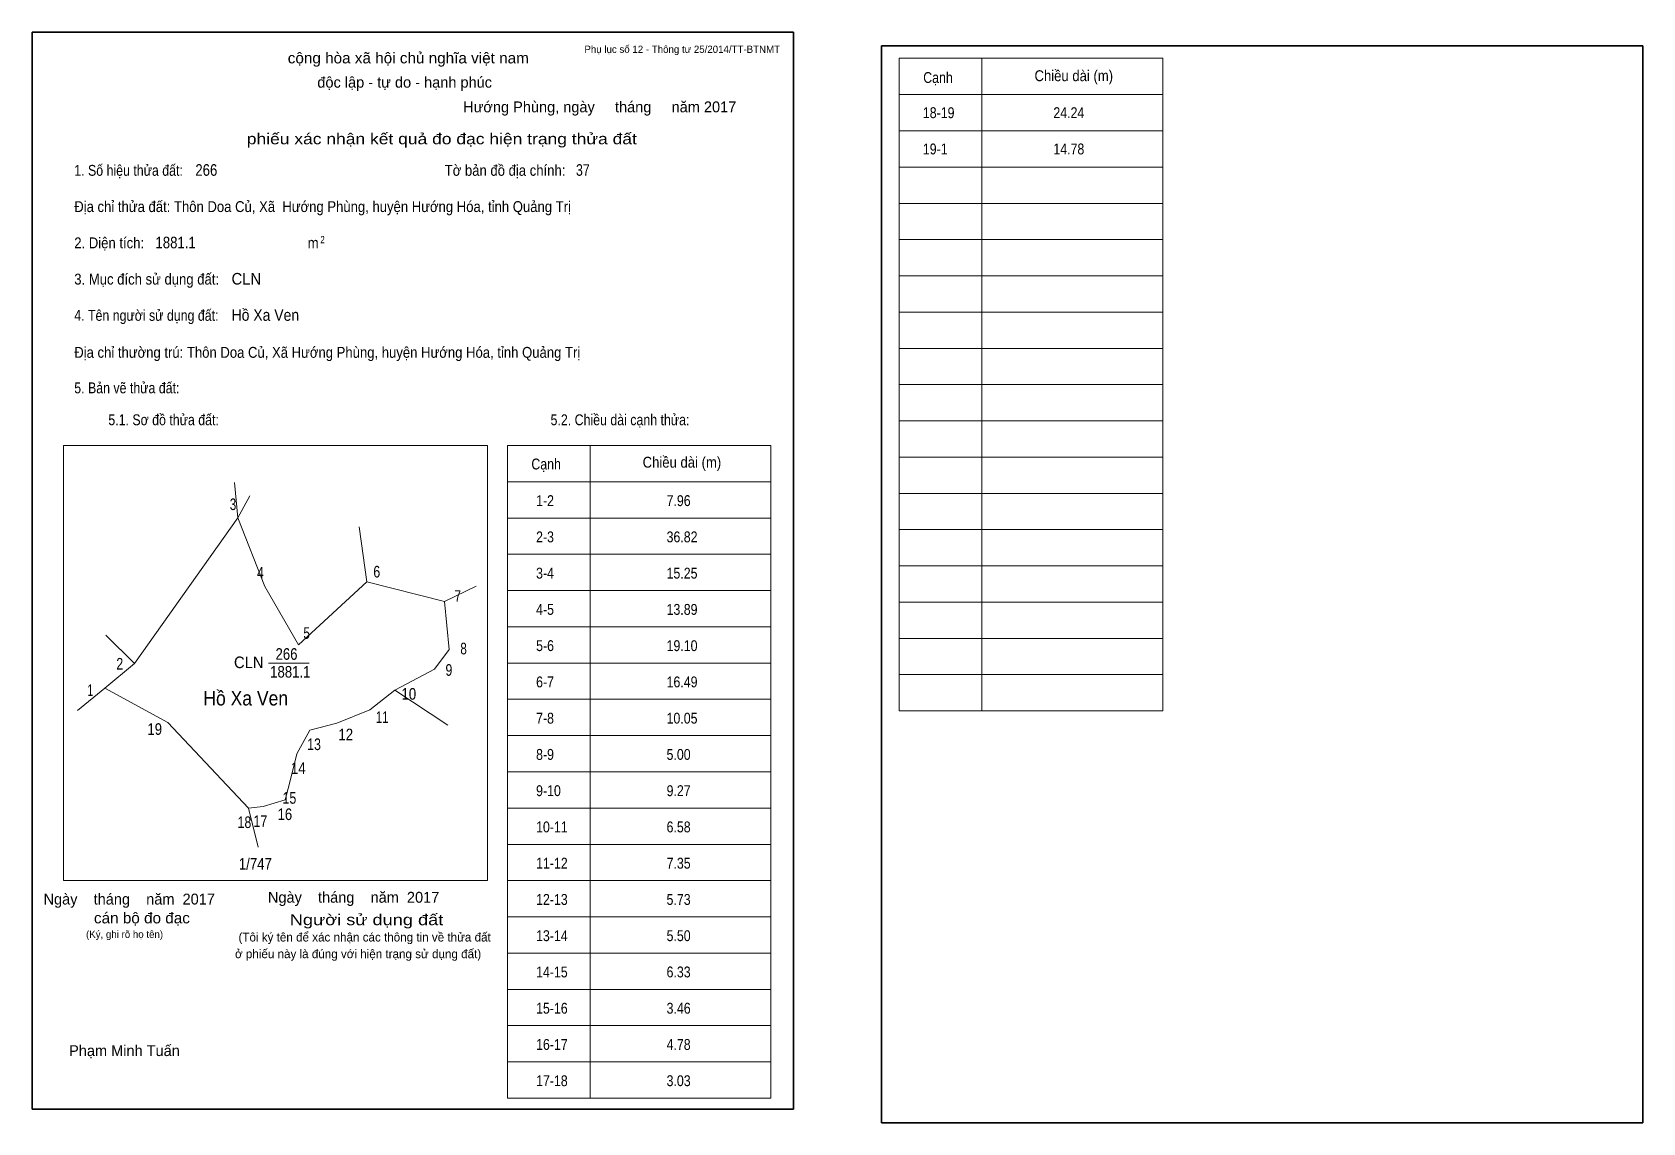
# Model space of a CAD drawing. Header units: centimetres. Extents: x 0 to 44.4, y -0.4 to 29.7.
import ezdxf
from ezdxf.enums import TextEntityAlignment as Align

# ---------------------------------------------------------------- set-up
doc = ezdxf.new("R2010")
doc.units = ezdxf.units.CM
doc.header["$LTSCALE"] = 0.12
for name, color, linetype in [('2', 7, 'Continuous'), ('30', 7, 'Continuous'), ('32', 7, 'Continuous'), ('34', 7, 'Continuous')]:
    doc.layers.add(name, color=color, linetype=linetype)
for name, color, linetype, lineweight in [('33', 7, 'Continuous', 13), ('6', 7, 'Continuous', 13), ('63', 7, 'Continuous', 13)]:
    doc.layers.add(name, color=color, linetype=linetype, lineweight=lineweight)

msp = doc.modelspace()

# ---------------------------------------------------------------- linework, layer by layer
at = {"layer": '33'}
msp.add_line((6.52, 12.3), (7.64, 12.3), dxfattribs=at)
at = {"layer": '6'}
for p, q in [((5.67, 16.31), (5.58, 17.28)), ((6, 16.91), (5.67, 16.31)), ((2.82, 12.29), (5.67, 16.31)), ((9.23, 14.54), (7.35, 12.8)), ((11.37, 14), (12.25, 14.42)), ((11.37, 14), (11.5, 12.67)), ((2.03, 13.07), (2.82, 12.29)), ((10, 11.55), (9.31, 11.01)), ((10, 11.55), (11.47, 10.59)), ((8.4, 10.64), (9.31, 11.01)), ((7.1, 8.98), (7.3, 9.8)), ((5.97, 8.3), (6.37, 8.34)), ((5.97, 8.3), (6.23, 7.22))]:
    msp.add_line(p, q, dxfattribs=at)
for points in [[(5.67, 16.31), (6.42, 14.41), (7.35, 12.8)], [(9.02, 16.06), (9.23, 14.54), (11.37, 14)], [(10, 11.55), (11.1, 12.13), (11.5, 12.67)], [(1.25, 10.99), (2, 11.61), (2.82, 12.29)], [(2, 11.61), (3.74, 10.66), (5.97, 8.3)], [(8.4, 10.64), (7.66, 10.45), (7.3, 9.8)], [(7.1, 8.98), (6.98, 8.53), (6.37, 8.34)]]:
    msp.add_lwpolyline(points, dxfattribs=at)
at = {"layer": '63'}
for p, q in [((23.92, 28.98), (31.19, 28.98)), ((23.92, 10.98), (23.92, 28.98)), ((26.2, 10.98), (26.2, 28.98)), ((31.19, 10.98), (31.19, 28.98)), ((23.92, 27.98), (31.19, 27.98)), ((23.92, 26.98), (31.19, 26.98)), ((23.92, 25.98), (31.19, 25.98)), ((23.92, 24.98), (31.19, 24.98)), ((23.92, 23.98), (31.19, 23.98)), ((23.92, 22.98), (31.19, 22.98)), ((23.92, 21.98), (31.19, 21.98)), ((23.92, 20.98), (31.19, 20.98)), ((23.92, 19.98), (31.19, 19.98)), ((23.92, 18.98), (31.19, 18.98)), ((0.86, 18.3), (12.56, 18.3)), ((0.86, 6.3), (0.86, 18.3)), ((12.56, 6.3), (12.56, 18.3)), ((13.11, 18.3), (20.38, 18.3)), ((13.11, 0.3), (13.11, 18.3)), ((15.39, 0.3), (15.39, 18.3)), ((20.38, 0.3), (20.38, 18.3)), ((23.92, 17.98), (31.19, 17.98)), ((13.11, 17.3), (20.38, 17.3)), ((23.92, 16.98), (31.19, 16.98)), ((13.11, 16.3), (20.38, 16.3)), ((23.92, 15.98), (31.19, 15.98)), ((13.11, 15.3), (20.38, 15.3)), ((23.92, 14.98), (31.19, 14.98)), ((13.11, 14.3), (20.38, 14.3)), ((23.92, 13.98), (31.19, 13.98)), ((13.11, 13.3), (20.38, 13.3)), ((23.92, 12.98), (31.19, 12.98)), ((13.11, 12.3), (20.38, 12.3)), ((23.92, 11.98), (31.19, 11.98)), ((13.11, 11.3), (20.38, 11.3)), ((23.92, 10.98), (31.19, 10.98)), ((13.11, 10.3), (20.38, 10.3)), ((13.11, 9.3), (20.38, 9.3)), ((13.11, 8.3), (20.38, 8.3)), ((13.11, 7.3), (20.38, 7.3)), ((0.86, 6.3), (12.56, 6.3)), ((13.11, 6.3), (20.38, 6.3)), ((13.11, 5.3), (20.38, 5.3)), ((13.11, 4.3), (20.38, 4.3)), ((13.11, 3.3), (20.38, 3.3)), ((13.11, 2.3), (20.38, 2.3)), ((13.11, 1.3), (20.38, 1.3)), ((13.11, 0.3), (20.38, 0.3))]:
    msp.add_line(p, q, dxfattribs=at)
at = {"layer": '63', "lineweight": 35}
for points in [[(0, 0), (0, 29.7), (21, 29.7), (21, 0)], [(23.43, -0.38), (23.43, 29.32), (44.43, 29.32), (44.43, -0.38)]]:
    msp.add_lwpolyline(points, close=True, dxfattribs=at)

# ---------------------------------------------------------------- texts
at = {"layer": '2', "width": 0.9}
msp.add_text('Hồ Xa Ven', height=0.4015, dxfattribs=at).set_placement((5.89, 11.13), align=Align.CENTER)
at = {"layer": '30', "width": 0.85}
for s, height, p in [('18-19', 0.3, (24.57, 27.33)), ('24.24', 0.3, (28.17, 27.33)), ('19-1', 0.3, (24.57, 26.33)), ('14.78', 0.3, (28.17, 26.33)), ('1-2', 0.3, (13.9, 16.63)), ('7.96', 0.3, (17.5, 16.63)), ('2-3', 0.3, (13.9, 15.63)), ('36.82', 0.3, (17.5, 15.63)), ('3-4', 0.3, (13.9, 14.63)), ('15.25', 0.3, (17.5, 14.63)), ('4-5', 0.3, (13.9, 13.63)), ('13.89', 0.3, (17.5, 13.63)), ('5-6', 0.3, (13.9, 12.63)), ('19.10', 0.3, (17.5, 12.63)), ('6-7', 0.3, (13.9, 11.63)), ('16.49', 0.3, (17.5, 11.63)), ('7-8', 0.3, (13.9, 10.63)), ('10.05', 0.3, (17.5, 10.63)), ('8-9', 0.3, (13.9, 9.63)), ('5.00', 0.3, (17.5, 9.63)), ('9-10', 0.3, (13.9, 8.63)), ('9.27', 0.3, (17.5, 8.63)), ('10-11', 0.3, (13.9, 7.63)), ('6.58', 0.3, (17.5, 7.63)), ('1/747', 0.32, (5.7, 6.6)), ('11-12', 0.3, (13.9, 6.63)), ('7.35', 0.3, (17.5, 6.63)), ('12-13', 0.3, (13.9, 5.63)), ('5.73', 0.3, (17.5, 5.63)), ('13-14', 0.3, (13.9, 4.63)), ('5.50', 0.3, (17.5, 4.63)), ('14-15', 0.3, (13.9, 3.63)), ('6.33', 0.3, (17.5, 3.63)), ('15-16', 0.3, (13.9, 2.63)), ('3.46', 0.3, (17.5, 2.63)), ('16-17', 0.3, (13.9, 1.63)), ('4.78', 0.3, (17.5, 1.63)), ('17-18', 0.3, (13.9, 0.63)), ('3.03', 0.3, (17.5, 0.63))]:
    msp.add_text(s, height=height, dxfattribs=at).set_placement(p)
at = {"layer": '32'}
for s, width, p in [('3', 0.75, (5.54, 16.52)), ('4', 0.8, (6.295, 14.63)), ('6', 0.8, (9.505, 14.66)), ('7', 0.75, (11.74, 13.99)), ('5', 0.75, (7.57, 12.97)), ('2', 0.8, (2.415, 12.12)), ('8', 0.75, (11.9, 12.54)), ('9', 0.8, (11.495, 11.95)), ('1', 0.65, (1.6, 11.39)), ('10', 0.85, (10.39, 11.29)), ('11', 0.75, (9.655, 10.65)), ('19', 0.85, (3.38, 10.32)), ('13', 0.8, (7.775, 9.9)), ('12', 0.85, (8.65, 10.17)), ('14', 0.85, (7.34, 9.24)), ('15', 0.8, (7.095, 8.42)), ('18', 0.8, (5.855, 7.75)), ('17', 0.8, (6.295, 7.78)), ('16', 0.85, (6.97, 7.97))]:
    msp.add_text(s, height=0.32, dxfattribs=dict(at, width=width)).set_placement(p, align=Align.CENTER)
at = {"layer": '33', "width": 0.95}
msp.add_text('CLN', height=0.32, dxfattribs=at).set_placement((6.38, 12.16), align=Align.RIGHT)
at = {"layer": '33', "width": 0.85}
for s, p in [('266', (7.015, 12.39)), ('1881.1', (7.12, 11.9))]:
    msp.add_text(s, height=0.32, dxfattribs=at).set_placement(p, align=Align.CENTER)
at = {"layer": '34'}
for s, width, p in [('266', 0.85, (4.5, 25.74)), ('37', 0.8, (15, 25.74)), ('1881.1', 0.85, (3.4, 23.74)), ('CLN', 0.95, (5.5, 22.74)), ('Hồ Xa Ven', 0.9, (5.5, 21.74))]:
    msp.add_text(s, height=0.32, dxfattribs=dict(at, width=width)).set_placement(p)
at = {"layer": '63'}
for s, height, p in [('Phụ lục số 12 - Thông tư 25/2014/TT-BTNMT', 0.2, (20.63, 29.13)), ('Ngày    tháng    năm  2017', 0.3, (5.04, 5.64)), ('Ngày    tháng    năm  2017', 0.3, (11.23, 5.69)), ('(Ký, ghi rõ họ tên)', 0.2, (3.61, 4.72))]:
    msp.add_text(s, height=height, dxfattribs=at).set_placement(p, align=Align.RIGHT)
at = {"layer": '63', "width": 1.05}
msp.add_text('cộng hòa xã hội chủ nghĩa việt nam', height=0.3, dxfattribs=at).set_placement((10.375, 28.84), align=Align.CENTER)
at = {"layer": '63'}
for s, height, p in [('độc lập - tự do - hạnh phúc', 0.3, (10.275, 28.17)), ('Hướng Phùng, ngày     tháng     năm 2017', 0.3, (15.655, 27.49)), ('(Tôi ký tên để xác nhận các thông tin về thửa đất ', 0.24, (9.215, 4.62)), ('ở phiếu này là đúng với hiện trạng sử dụng đất)', 0.24, (8.99, 4.16)), ('Phạm Minh Tuấn', 0.3, (2.545, 1.46))]:
    msp.add_text(s, height=height, dxfattribs=at).set_placement(p, align=Align.CENTER)
for s, height, width, p in [('Cạnh', 0.3, 0.85, (24.58, 28.3)), ('Chiều dài (m)', 0.3, 0.9, (27.65, 28.35)), ('1. Số hiệu thửa đất:', 0.3, 0.85, (1.16, 25.74)), ('Tờ bản đồ địa chính:', 0.3, 0.9, (11.38, 25.74)), ('Địa chỉ thửa đất: Thôn Doa Củ, Xã  Hướng Phùng, huyện Hướng Hóa, tỉnh Quảng Trị', 0.3, 0.9, (1.16, 24.74)), ('2. Diện tích:', 0.3, 0.9, (1.16, 23.74)), ('2', 0.2, 0.8, (7.95, 23.88)), ('m', 0.3, 0.9, (7.6, 23.74)), ('3. Mục đích sử dụng đất:', 0.3, 0.9, (1.16, 22.74)), ('4. Tên người sử dụng đất:', 0.3, 0.85, (1.16, 21.74)), ('Địa chỉ thường trú: Thôn Doa Củ, Xã Hướng Phùng, huyện Hướng Hóa, tỉnh Quảng Trị', 0.3, 0.9, (1.16, 20.72)), ('5. Bản vẽ thửa đất:', 0.3, 0.85, (1.16, 19.74)), ('5.1. Sơ đồ thửa đất:', 0.3, 0.85, (2.1, 18.86)), ('5.2. Chiều dài cạnh thửa:', 0.3, 0.85, (14.3, 18.86)), ('Cạnh', 0.3, 0.85, (13.77, 17.64)), ('Chiều dài (m)', 0.3, 0.9, (16.84, 17.69))]:
    msp.add_text(s, height=height, dxfattribs=dict(at, width=width)).set_placement(p)
for s, width, p in [('phiếu xác nhận kết quả đo đạc hiện trạng thửa đất', 1.2, (16.68, 26.61)), ('cán bộ đo đạc', 1.05, (4.35, 5.12)), ('Người sử dụng đất', 1.25, (11.34, 5.07))]:
    msp.add_text(s, height=0.3, dxfattribs=dict(at, width=width)).set_placement(p, align=Align.RIGHT)

doc.saveas('drawing.dxf')
